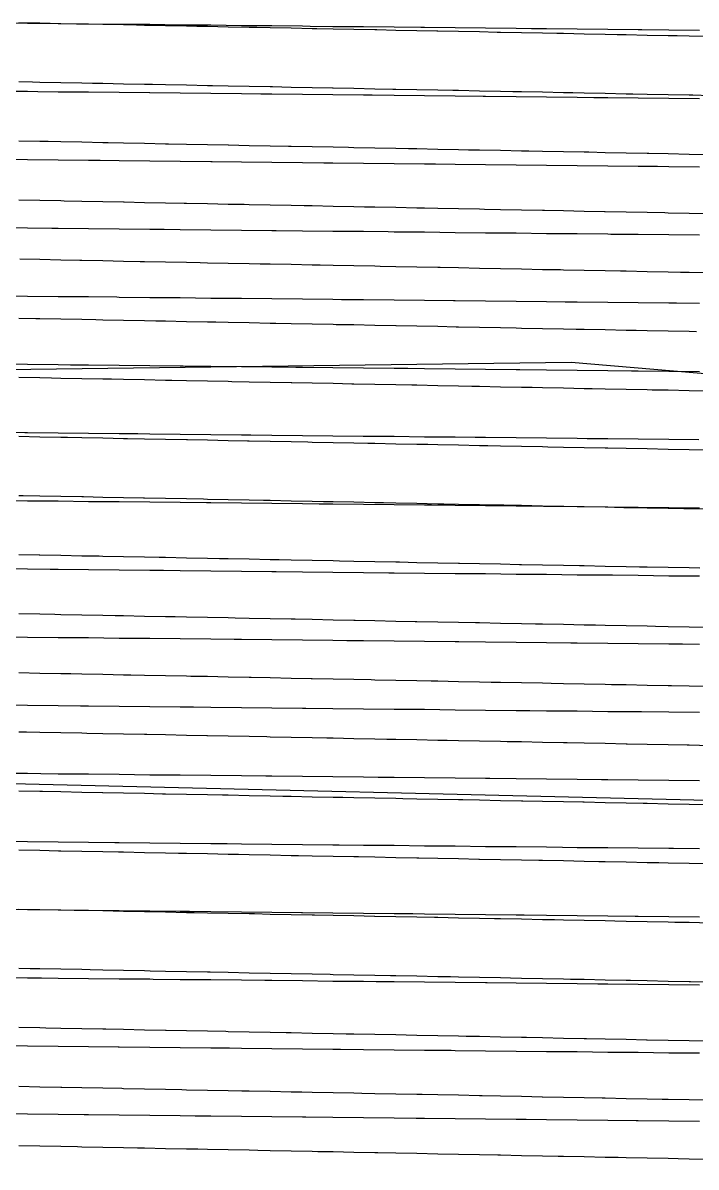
# Model space of a CAD drawing. Header units: metres. Extents: x 0 to 7092, y 40 to 458.
# Drawn here: x 2908.7 to 2978.4, y 40 to 158.6 of the extents above; entities that cross this region are included whole.
import ezdxf

# ---------------------------------------------------------------- set-up
doc = ezdxf.new("R2010")
doc.units = ezdxf.units.M

msp = doc.modelspace()

# ---------------------------------------------------------------- linework, layer by layer
at = {"color": 1}
msp.add_lwpolyline([(2901.48, 122.57), (2965.46, 123.41), (2965.46, 123.41), (2965.46, 123.41), (2965.46, 123.41), (2965.46, 123.41), (2965.46, 123.41), (2965.46, 123.41), (3036.81, 117.37), (3036.81, 117.37), (3036.81, 117.37), (3036.81, 117.37), (3036.81, 117.37), (3102.31, 120.88)], dxfattribs=at)
at = {"layer": 'Contour_Level_10'}
for points in [[(2979.83, 138.77), (2977.66, 138.82), (2975.49, 138.86), (2975.14, 138.87), (2973.33, 138.9), (2971.16, 138.95), (2968.99, 138.99), (2968.92, 138.99), (2966.82, 139.03), (2964.65, 139.08), (2962.7, 139.11), (2962.49, 139.12), (2960.32, 139.16), (2958.15, 139.2), (2956.48, 139.24), (2955.98, 139.25), (2953.81, 139.29), (2951.64, 139.33), (2950.27, 139.36), (2949.48, 139.38), (2947.31, 139.42), (2945.14, 139.46), (2944.05, 139.48), (2942.97, 139.5), (2940.8, 139.55), (2938.64, 139.59), (2937.83, 139.61), (2936.47, 139.63), (2934.3, 139.68), (2932.13, 139.72), (2931.61, 139.73), (2929.96, 139.76), (2927.8, 139.81), (2925.63, 139.85), (2925.39, 139.85), (2923.46, 139.89), (2921.29, 139.93), (2919.17, 139.98), (2919.12, 139.98), (2916.96, 140.02), (2914.79, 140.06), (2912.96, 140.1), (2912.62, 140.11), (2910.45, 140.15), (2908.28, 140.19)], [(2978.73, 101.22), (2975.57, 101.25), (2972.41, 101.29), (2969.75, 101.32), (2969.25, 101.32), (2966.09, 101.35), (2962.92, 101.39), (2959.76, 101.42), (2958.18, 101.44), (2956.6, 101.46), (2953.44, 101.49), (2950.28, 101.52), (2947.12, 101.56), (2946.57, 101.56), (2943.95, 101.59), (2940.79, 101.62), (2937.63, 101.66), (2934.93, 101.68), (2934.47, 101.69), (2931.31, 101.72), (2928.14, 101.76), (2924.98, 101.79), (2923.25, 101.81), (2921.82, 101.82), (2918.66, 101.86), (2915.5, 101.89), (2912.34, 101.92), (2911.53, 101.93), (2909.17, 101.96), (2906.01, 101.99)]]:
    msp.add_lwpolyline(points, dxfattribs=at)
at = {"layer": 'Contour_Level_11'}
for points in [[(2979.83, 132.65), (2977.66, 132.69), (2976.78, 132.71), (2975.49, 132.74), (2973.33, 132.78), (2971.16, 132.82), (2970.56, 132.83), (2968.99, 132.87), (2966.82, 132.91), (2964.65, 132.95), (2964.34, 132.96), (2962.49, 132.99), (2960.32, 133.04), (2958.15, 133.08), (2958.13, 133.08), (2955.98, 133.12), (2953.81, 133.17), (2951.91, 133.2), (2951.64, 133.21), (2949.48, 133.25), (2947.31, 133.3), (2945.69, 133.33), (2945.14, 133.34), (2942.97, 133.38), (2940.8, 133.42), (2939.47, 133.45), (2938.64, 133.47), (2936.47, 133.51), (2934.3, 133.55), (2933.25, 133.57), (2932.13, 133.6), (2929.96, 133.64), (2927.8, 133.68), (2927.03, 133.7), (2925.63, 133.72), (2923.46, 133.77), (2921.29, 133.81), (2920.82, 133.82), (2919.12, 133.85), (2916.96, 133.9), (2914.79, 133.94), (2914.6, 133.94), (2912.62, 133.98), (2910.45, 134.03), (2908.38, 134.07)], [(2978.73, 94.16), (2976.97, 94.17), (2975.57, 94.19), (2972.41, 94.22), (2969.25, 94.26), (2966.09, 94.29), (2965.43, 94.3), (2962.92, 94.32), (2959.76, 94.36), (2956.6, 94.39), (2953.84, 94.42), (2953.44, 94.42), (2950.28, 94.46), (2947.12, 94.49), (2943.95, 94.53), (2942.23, 94.54), (2940.79, 94.56), (2937.63, 94.59), (2934.47, 94.63), (2931.31, 94.66), (2930.58, 94.67), (2928.14, 94.69), (2924.98, 94.73), (2921.82, 94.76), (2918.89, 94.79), (2918.66, 94.79), (2915.5, 94.83), (2912.34, 94.86), (2909.17, 94.89), (2907.17, 94.91)]]:
    msp.add_lwpolyline(points, dxfattribs=at)
at = {"layer": 'Contour_Level_12'}
for points in [[(2978.42, 126.56), (2977.66, 126.57), (2975.49, 126.61), (2973.33, 126.66), (2972.2, 126.68), (2971.16, 126.7), (2968.99, 126.74), (2966.82, 126.79), (2965.99, 126.8), (2964.65, 126.83), (2962.49, 126.87), (2960.32, 126.91), (2959.77, 126.92), (2958.15, 126.96), (2955.98, 127), (2953.81, 127.04), (2953.55, 127.05), (2951.64, 127.09), (2949.48, 127.13), (2947.33, 127.17), (2947.31, 127.17), (2945.14, 127.21), (2942.97, 127.26), (2941.11, 127.29), (2940.8, 127.3), (2938.64, 127.34), (2936.47, 127.39), (2934.89, 127.42), (2934.3, 127.43), (2932.13, 127.47), (2929.96, 127.52), (2928.68, 127.54), (2927.8, 127.56), (2925.63, 127.6), (2923.46, 127.64), (2922.46, 127.66), (2921.29, 127.69), (2919.12, 127.73), (2916.96, 127.77), (2916.24, 127.79), (2914.79, 127.82), (2912.62, 127.86), (2910.45, 127.9), (2910.02, 127.91), (2908.28, 127.94)], [(2978.73, 87.09), (2975.57, 87.13), (2972.74, 87.16), (2972.41, 87.16), (2969.25, 87.19), (2966.09, 87.23), (2962.92, 87.26), (2961.19, 87.28), (2959.76, 87.29), (2956.6, 87.33), (2953.44, 87.36), (2950.28, 87.4), (2949.61, 87.4), (2947.12, 87.43), (2943.95, 87.46), (2940.79, 87.5), (2937.99, 87.53), (2937.63, 87.53), (2934.47, 87.56), (2931.31, 87.6), (2928.14, 87.63), (2926.34, 87.65), (2924.98, 87.66), (2921.82, 87.7), (2918.66, 87.73), (2915.5, 87.76), (2914.65, 87.77), (2912.34, 87.8), (2909.17, 87.83), (2906.01, 87.86)]]:
    msp.add_lwpolyline(points, dxfattribs=at)
at = {"layer": 'Contour_Level_13'}
for points in [[(2979.83, 120.4), (2977.66, 120.45), (2975.49, 120.49), (2973.85, 120.52), (2973.33, 120.53), (2971.16, 120.58), (2968.99, 120.62), (2967.63, 120.65), (2966.82, 120.66), (2964.65, 120.7), (2962.49, 120.75), (2961.41, 120.77), (2960.32, 120.79), (2958.15, 120.83), (2955.98, 120.88), (2955.19, 120.89), (2953.81, 120.92), (2951.64, 120.96), (2949.48, 121.01), (2948.97, 121.02), (2947.31, 121.05), (2945.14, 121.09), (2942.97, 121.13), (2942.75, 121.14), (2940.8, 121.18), (2938.64, 121.22), (2936.54, 121.26), (2936.47, 121.26), (2934.3, 121.31), (2932.13, 121.35), (2930.32, 121.38), (2929.96, 121.39), (2927.8, 121.43), (2925.63, 121.48), (2924.1, 121.51), (2923.46, 121.52), (2921.29, 121.56), (2919.12, 121.61), (2917.88, 121.63), (2916.96, 121.65), (2914.79, 121.69), (2912.62, 121.73), (2911.66, 121.75), (2910.45, 121.78), (2908.28, 121.82)], [(2978.73, 80.03), (2975.57, 80.06), (2972.41, 80.1), (2969.25, 80.13), (2968.59, 80.14), (2966.09, 80.16), (2962.92, 80.2), (2959.76, 80.23), (2957.05, 80.26), (2956.6, 80.27), (2953.44, 80.3), (2950.28, 80.33), (2947.12, 80.37), (2945.47, 80.38), (2943.95, 80.4), (2940.79, 80.43), (2937.63, 80.47), (2934.47, 80.5), (2933.86, 80.51), (2931.31, 80.53), (2928.14, 80.57), (2924.98, 80.6), (2922.22, 80.63), (2921.82, 80.63), (2918.66, 80.67), (2915.5, 80.7), (2912.34, 80.73), (2910.54, 80.75), (2909.17, 80.77), (2906.01, 80.8)]]:
    msp.add_lwpolyline(points, dxfattribs=at)
at = {"layer": 'Contour_Level_14'}
for points in [[(2979.83, 114.28), (2977.66, 114.32), (2975.49, 114.37), (2975.49, 114.37), (2973.33, 114.41), (2971.16, 114.45), (2969.27, 114.49), (2968.99, 114.5), (2966.82, 114.54), (2964.65, 114.58), (2963.05, 114.61), (2962.49, 114.62), (2960.32, 114.67), (2958.15, 114.71), (2956.83, 114.74), (2955.98, 114.75), (2953.81, 114.8), (2951.64, 114.84), (2950.61, 114.86), (2949.48, 114.88), (2947.31, 114.92), (2945.14, 114.97), (2944.4, 114.98), (2942.97, 115.01), (2940.8, 115.05), (2938.64, 115.1), (2938.18, 115.11), (2936.47, 115.14), (2934.3, 115.18), (2932.13, 115.22), (2931.96, 115.23), (2929.96, 115.27), (2927.8, 115.31), (2925.74, 115.35), (2925.63, 115.35), (2923.46, 115.4), (2921.29, 115.44), (2919.52, 115.47), (2919.12, 115.48), (2916.96, 115.53), (2914.79, 115.57), (2913.31, 115.6), (2912.62, 115.61), (2910.45, 115.65), (2908.28, 115.7)], [(2978.73, 72.97), (2976.05, 73), (2975.57, 73), (2972.41, 73.04), (2969.25, 73.07), (2966.09, 73.1), (2964.55, 73.12), (2962.92, 73.14), (2959.76, 73.17), (2956.6, 73.2), (2953.44, 73.24), (2953.01, 73.24), (2950.28, 73.27), (2947.12, 73.31), (2943.95, 73.34), (2941.45, 73.37), (2940.79, 73.37), (2937.63, 73.41), (2934.47, 73.44), (2931.31, 73.47), (2929.85, 73.49), (2928.14, 73.51), (2924.98, 73.54), (2921.82, 73.57), (2918.66, 73.61), (2918.22, 73.61), (2915.5, 73.64), (2912.34, 73.67), (2909.17, 73.71), (2906.55, 73.74)]]:
    msp.add_lwpolyline(points, dxfattribs=at)
at = {"layer": 'Contour_Level_15'}
for points in [[(2979.83, 108.16), (2977.66, 108.2), (2977.13, 108.21), (2975.49, 108.24), (2973.33, 108.29), (2971.16, 108.33), (2970.91, 108.33), (2968.99, 108.37), (2966.82, 108.41), (2964.69, 108.46), (2964.65, 108.46), (2962.49, 108.5), (2960.32, 108.54), (2958.47, 108.58), (2958.15, 108.59), (2955.98, 108.63), (2953.81, 108.67), (2952.26, 108.7), (2951.64, 108.71), (2949.48, 108.76), (2947.31, 108.8), (2946.04, 108.83), (2945.14, 108.84), (2942.97, 108.89), (2940.8, 108.93), (2939.82, 108.95), (2938.64, 108.97), (2936.47, 109.02), (2934.3, 109.06), (2933.6, 109.07), (2932.13, 109.1), (2929.96, 109.14), (2927.8, 109.19), (2927.38, 109.2), (2925.63, 109.23), (2923.46, 109.27), (2921.29, 109.32), (2921.17, 109.32), (2919.12, 109.36), (2916.96, 109.4), (2914.95, 109.44), (2914.79, 109.44), (2912.62, 109.49), (2910.45, 109.53), (2908.73, 109.56), (2908.28, 109.57)], [(2978.73, 65.91), (2975.57, 65.94), (2972.41, 65.98), (2972.09, 65.98), (2969.25, 66.01), (2966.09, 66.04), (2962.92, 66.08), (2960.6, 66.1), (2959.76, 66.11), (2956.6, 66.14), (2953.44, 66.18), (2950.28, 66.21), (2949.08, 66.23), (2947.12, 66.25), (2943.95, 66.28), (2940.79, 66.31), (2937.63, 66.35), (2937.53, 66.35), (2934.47, 66.38), (2931.31, 66.41), (2928.14, 66.45), (2925.95, 66.47), (2924.98, 66.48), (2921.82, 66.52), (2918.66, 66.55), (2915.5, 66.58), (2914.34, 66.59), (2912.34, 66.62), (2909.17, 66.65), (2906.01, 66.68)]]:
    msp.add_lwpolyline(points, dxfattribs=at)
at = {"layer": 'Contour_Level_16'}
for points in [[(2978.77, 102.05), (2977.66, 102.08), (2975.49, 102.12), (2973.33, 102.16), (2972.55, 102.18), (2971.16, 102.2), (2968.99, 102.25), (2966.82, 102.29), (2966.33, 102.3), (2964.65, 102.33), (2962.49, 102.38), (2960.32, 102.42), (2960.12, 102.42), (2958.15, 102.46), (2955.98, 102.51), (2953.9, 102.55), (2953.81, 102.55), (2951.64, 102.59), (2949.48, 102.63), (2947.68, 102.67), (2947.31, 102.68), (2945.14, 102.72), (2942.97, 102.76), (2941.46, 102.79), (2940.8, 102.81), (2938.64, 102.85), (2936.47, 102.89), (2935.24, 102.92), (2934.3, 102.93), (2932.13, 102.98), (2929.96, 103.02), (2929.03, 103.04), (2927.8, 103.06), (2925.63, 103.11), (2923.46, 103.15), (2922.81, 103.16), (2921.29, 103.19), (2919.12, 103.24), (2916.96, 103.28), (2916.59, 103.29), (2914.79, 103.32), (2912.62, 103.36), (2910.45, 103.41), (2910.37, 103.41), (2908.28, 103.45)], [(2978.73, 58.85), (2975.57, 58.88), (2972.41, 58.92), (2969.25, 58.95), (2968.22, 58.96), (2966.09, 58.98), (2962.92, 59.02), (2959.76, 59.05), (2956.76, 59.08), (2956.6, 59.09), (2953.44, 59.12), (2950.28, 59.15), (2947.12, 59.19), (2945.26, 59.21), (2943.95, 59.22), (2940.79, 59.25), (2937.63, 59.29), (2934.47, 59.32), (2933.74, 59.33), (2931.31, 59.36), (2928.14, 59.39), (2924.98, 59.42), (2922.19, 59.45), (2921.82, 59.46), (2918.66, 59.49), (2915.5, 59.52), (2912.34, 59.56), (2910.61, 59.58), (2909.17, 59.59), (2906.01, 59.63)]]:
    msp.add_lwpolyline(points, dxfattribs=at)
at = {"layer": 'Contour_Level_17'}
for points in [[(2979.83, 95.91), (2977.66, 95.95), (2975.49, 96), (2974.2, 96.02), (2973.33, 96.04), (2971.16, 96.08), (2968.99, 96.12), (2967.98, 96.14), (2966.82, 96.17), (2964.65, 96.21), (2962.49, 96.25), (2961.76, 96.27), (2960.32, 96.3), (2958.15, 96.34), (2955.98, 96.38), (2955.54, 96.39), (2953.81, 96.42), (2951.64, 96.47), (2949.48, 96.51), (2949.32, 96.51), (2947.31, 96.55), (2945.14, 96.6), (2943.1, 96.64), (2942.97, 96.64), (2940.8, 96.68), (2938.64, 96.73), (2936.89, 96.76), (2936.47, 96.77), (2934.3, 96.81), (2932.13, 96.85), (2930.67, 96.88), (2929.96, 96.9), (2927.8, 96.94), (2925.63, 96.98), (2924.45, 97.01), (2923.46, 97.03), (2921.29, 97.07), (2919.12, 97.11), (2918.23, 97.13), (2916.96, 97.15), (2914.79, 97.2), (2912.62, 97.24), (2912.01, 97.25), (2910.45, 97.28), (2908.28, 97.33)], [(2978.73, 51.79), (2975.88, 51.82), (2975.57, 51.82), (2972.41, 51.86), (2969.25, 51.89), (2966.09, 51.93), (2964.46, 51.94), (2962.92, 51.96), (2959.76, 51.99), (2956.6, 52.03), (2953.44, 52.06), (2953.02, 52.07), (2950.28, 52.1), (2947.12, 52.13), (2943.95, 52.16), (2941.56, 52.19), (2940.79, 52.2), (2937.63, 52.23), (2934.47, 52.27), (2931.31, 52.3), (2930.07, 52.31), (2928.14, 52.33), (2924.98, 52.37), (2921.82, 52.4), (2918.66, 52.43), (2918.55, 52.44), (2915.5, 52.47), (2912.34, 52.5), (2909.17, 52.54), (2907.01, 52.56)]]:
    msp.add_lwpolyline(points, dxfattribs=at)
at = {"layer": 'Contour_Level_18'}
for points in [[(2979.83, 89.79), (2977.66, 89.83), (2975.84, 89.86), (2975.49, 89.87), (2973.33, 89.91), (2971.16, 89.96), (2969.62, 89.99), (2968.99, 90), (2966.82, 90.04), (2964.65, 90.09), (2963.4, 90.11), (2962.49, 90.13), (2960.32, 90.17), (2958.15, 90.22), (2957.18, 90.23), (2955.98, 90.26), (2953.81, 90.3), (2951.64, 90.34), (2950.96, 90.36), (2949.48, 90.39), (2947.31, 90.43), (2945.14, 90.47), (2944.75, 90.48), (2942.97, 90.52), (2940.8, 90.56), (2938.64, 90.6), (2938.53, 90.6), (2936.47, 90.64), (2934.3, 90.69), (2932.31, 90.73), (2932.13, 90.73), (2929.96, 90.77), (2927.8, 90.82), (2926.09, 90.85), (2925.63, 90.86), (2923.46, 90.9), (2921.29, 90.94), (2919.87, 90.97), (2919.12, 90.99), (2916.96, 91.03), (2914.79, 91.07), (2913.65, 91.1), (2912.62, 91.12), (2910.45, 91.16), (2908.28, 91.2)], [(2978.73, 44.73), (2975.57, 44.77), (2972.41, 44.8), (2972.19, 44.8), (2969.25, 44.83), (2966.09, 44.87), (2962.92, 44.9), (2960.81, 44.92), (2959.76, 44.94), (2956.6, 44.97), (2953.44, 45), (2950.28, 45.04), (2949.4, 45.05), (2947.12, 45.07), (2943.95, 45.11), (2940.79, 45.14), (2937.97, 45.17), (2937.63, 45.17), (2934.47, 45.21), (2931.31, 45.24), (2928.14, 45.28), (2926.52, 45.29), (2924.98, 45.31), (2921.82, 45.34), (2918.66, 45.38), (2915.5, 45.41), (2915.05, 45.42), (2912.34, 45.45), (2909.17, 45.48), (2906.01, 45.51)]]:
    msp.add_lwpolyline(points, dxfattribs=at)
at = {"layer": 'Contour_Level_19'}
msp.add_lwpolyline([(2979.83, 83.66), (2977.66, 83.71), (2977.48, 83.71), (2975.49, 83.75), (2973.33, 83.79), (2971.26, 83.83), (2971.16, 83.83), (2968.99, 83.88), (2966.82, 83.92), (2965.04, 83.95), (2964.65, 83.96), (2962.49, 84.01), (2960.32, 84.05), (2958.82, 84.08), (2958.15, 84.09), (2955.98, 84.13), (2953.81, 84.18), (2952.61, 84.2), (2951.64, 84.22), (2949.48, 84.26), (2947.31, 84.31), (2946.39, 84.32), (2945.14, 84.35), (2942.97, 84.39), (2940.8, 84.43), (2940.17, 84.45), (2938.64, 84.48), (2936.47, 84.52), (2934.3, 84.56), (2933.95, 84.57), (2932.13, 84.61), (2929.96, 84.65), (2927.8, 84.69), (2927.73, 84.69), (2925.63, 84.74), (2923.46, 84.78), (2921.51, 84.82), (2921.29, 84.82), (2919.12, 84.86), (2916.96, 84.91), (2915.3, 84.94), (2914.79, 84.95), (2912.62, 84.99), (2910.45, 85.04), (2909.08, 85.06), (2908.28, 85.08)], dxfattribs=at)
at = {"layer": 'Contour_Level_2'}
msp.add_lwpolyline([(2978.73, 157.76), (2975.57, 157.8), (2972.78, 157.83), (2972.41, 157.83), (2969.25, 157.87), (2966.09, 157.9), (2962.92, 157.94), (2961.36, 157.95), (2959.76, 157.97), (2956.6, 158), (2953.44, 158.04), (2950.28, 158.07), (2949.91, 158.08), (2947.12, 158.11), (2943.95, 158.14), (2940.79, 158.17), (2938.44, 158.2), (2937.63, 158.21), (2934.47, 158.24), (2931.31, 158.27), (2928.14, 158.31), (2926.96, 158.32), (2924.98, 158.34), (2921.82, 158.38), (2918.66, 158.41), (2915.5, 158.44), (2915.45, 158.44), (2912.34, 158.48), (2909.17, 158.51), (2906.01, 158.55)], dxfattribs=at)
at = {"layer": 'Contour_Level_20'}
msp.add_lwpolyline([(2979.12, 77.55), (2977.66, 77.58), (2975.49, 77.62), (2973.33, 77.67), (2972.9, 77.68), (2971.16, 77.71), (2968.99, 77.75), (2966.82, 77.8), (2966.68, 77.8), (2964.65, 77.84), (2962.49, 77.88), (2960.47, 77.92), (2960.32, 77.92), (2958.15, 77.97), (2955.98, 78.01), (2954.25, 78.05), (2953.81, 78.05), (2951.64, 78.1), (2949.48, 78.14), (2948.03, 78.17), (2947.31, 78.18), (2945.14, 78.23), (2942.97, 78.27), (2941.81, 78.29), (2940.8, 78.31), (2938.64, 78.35), (2936.47, 78.4), (2935.59, 78.41), (2934.3, 78.44), (2932.13, 78.48), (2929.96, 78.53), (2929.37, 78.54), (2927.8, 78.57), (2925.63, 78.61), (2923.46, 78.65), (2923.16, 78.66), (2921.29, 78.7), (2919.12, 78.74), (2916.96, 78.78), (2916.94, 78.78), (2914.79, 78.83), (2912.62, 78.87), (2910.72, 78.91), (2910.45, 78.91), (2908.28, 78.96)], dxfattribs=at)
at = {"layer": 'Contour_Level_21'}
for points in [[(2418.3, 91.48), (4565.81, 40)], [(2979.83, 71.41), (2977.66, 71.46), (2975.49, 71.5), (2974.54, 71.52), (2973.33, 71.54), (2971.16, 71.59), (2968.99, 71.63), (2968.33, 71.64), (2966.82, 71.67), (2964.65, 71.72), (2962.49, 71.76), (2962.11, 71.77), (2960.32, 71.8), (2958.15, 71.84), (2955.98, 71.89), (2955.89, 71.89), (2953.81, 71.93), (2951.64, 71.97), (2949.67, 72.01), (2949.48, 72.02), (2947.31, 72.06), (2945.14, 72.1), (2943.45, 72.14), (2942.97, 72.14), (2940.8, 72.19), (2938.64, 72.23), (2937.23, 72.26), (2936.47, 72.27), (2934.3, 72.32), (2932.13, 72.36), (2931.02, 72.38), (2929.96, 72.4), (2927.8, 72.45), (2925.63, 72.49), (2924.8, 72.5), (2923.46, 72.53), (2921.29, 72.57), (2919.12, 72.62), (2918.58, 72.63), (2916.96, 72.66), (2914.79, 72.7), (2912.62, 72.75), (2912.36, 72.75), (2910.45, 72.79), (2908.28, 72.83)]]:
    msp.add_lwpolyline(points, dxfattribs=at)
at = {"layer": 'Contour_Level_22'}
msp.add_lwpolyline([(2979.83, 65.29), (2977.66, 65.33), (2976.19, 65.36), (2975.49, 65.38), (2973.33, 65.42), (2971.16, 65.46), (2969.97, 65.49), (2968.99, 65.51), (2966.82, 65.55), (2964.65, 65.59), (2963.75, 65.61), (2962.49, 65.63), (2960.32, 65.68), (2958.15, 65.72), (2957.53, 65.73), (2955.98, 65.76), (2953.81, 65.81), (2951.64, 65.85), (2951.31, 65.86), (2949.48, 65.89), (2947.31, 65.94), (2945.14, 65.98), (2945.09, 65.98), (2942.97, 66.02), (2940.8, 66.06), (2938.88, 66.1), (2938.64, 66.11), (2936.47, 66.15), (2934.3, 66.19), (2932.66, 66.23), (2932.13, 66.24), (2929.96, 66.28), (2927.8, 66.32), (2926.44, 66.35), (2925.63, 66.36), (2923.46, 66.41), (2921.29, 66.45), (2920.22, 66.47), (2919.12, 66.49), (2916.96, 66.54), (2914.79, 66.58), (2914, 66.59), (2912.62, 66.62), (2910.45, 66.66), (2908.28, 66.71)], dxfattribs=at)
at = {"layer": 'Contour_Level_23'}
msp.add_lwpolyline([(2979.83, 59.17), (2977.83, 59.21), (2977.66, 59.21), (2975.49, 59.25), (2973.33, 59.3), (2971.61, 59.33), (2971.16, 59.34), (2968.99, 59.38), (2966.82, 59.43), (2965.39, 59.45), (2964.65, 59.47), (2962.49, 59.51), (2960.32, 59.55), (2959.17, 59.58), (2958.15, 59.6), (2955.98, 59.64), (2953.81, 59.68), (2952.95, 59.7), (2951.64, 59.73), (2949.48, 59.77), (2947.31, 59.81), (2946.74, 59.82), (2945.14, 59.85), (2942.97, 59.9), (2940.8, 59.94), (2940.52, 59.95), (2938.64, 59.98), (2936.47, 60.03), (2934.3, 60.07), (2934.3, 60.07), (2932.13, 60.11), (2929.96, 60.15), (2928.08, 60.19), (2927.8, 60.2), (2925.63, 60.24), (2923.46, 60.28), (2921.86, 60.32), (2921.29, 60.33), (2919.12, 60.37), (2916.96, 60.41), (2915.65, 60.44), (2914.79, 60.46), (2912.62, 60.5), (2910.45, 60.54), (2909.43, 60.56), (2908.28, 60.58)], dxfattribs=at)
at = {"layer": 'Contour_Level_24'}
msp.add_lwpolyline([(2979.47, 53.05), (2977.66, 53.09), (2975.49, 53.13), (2973.33, 53.17), (2973.25, 53.17), (2971.16, 53.22), (2968.99, 53.26), (2967.03, 53.3), (2966.82, 53.3), (2964.65, 53.34), (2962.49, 53.39), (2960.82, 53.42), (2960.32, 53.43), (2958.15, 53.47), (2955.98, 53.52), (2954.6, 53.54), (2953.81, 53.56), (2951.64, 53.6), (2949.48, 53.64), (2948.38, 53.67), (2947.31, 53.69), (2945.14, 53.73), (2942.97, 53.77), (2942.16, 53.79), (2940.8, 53.82), (2938.64, 53.86), (2936.47, 53.9), (2935.94, 53.91), (2934.3, 53.95), (2932.13, 53.99), (2929.96, 54.03), (2929.72, 54.04), (2927.8, 54.07), (2925.63, 54.12), (2923.51, 54.16), (2923.46, 54.16), (2921.29, 54.2), (2919.12, 54.25), (2917.29, 54.28), (2916.96, 54.29), (2914.79, 54.33), (2912.62, 54.37), (2911.07, 54.41), (2910.45, 54.42), (2908.28, 54.46)], dxfattribs=at)
at = {"layer": 'Contour_Level_25'}
msp.add_lwpolyline([(2979.83, 46.92), (2977.66, 46.96), (2975.49, 47.01), (2974.89, 47.02), (2973.33, 47.05), (2971.16, 47.09), (2968.99, 47.13), (2968.68, 47.14), (2966.82, 47.18), (2964.65, 47.22), (2962.49, 47.26), (2962.46, 47.26), (2960.32, 47.31), (2958.15, 47.35), (2956.24, 47.39), (2955.98, 47.39), (2953.81, 47.44), (2951.64, 47.48), (2950.02, 47.51), (2949.48, 47.52), (2947.31, 47.56), (2945.14, 47.61), (2943.8, 47.63), (2942.97, 47.65), (2940.8, 47.69), (2938.64, 47.74), (2937.58, 47.76), (2936.47, 47.78), (2934.3, 47.82), (2932.13, 47.86), (2931.37, 47.88), (2929.96, 47.91), (2927.8, 47.95), (2925.63, 47.99), (2925.15, 48), (2923.46, 48.04), (2921.29, 48.08), (2919.12, 48.12), (2918.93, 48.13), (2916.96, 48.17), (2914.79, 48.21), (2912.71, 48.25), (2912.62, 48.25), (2910.45, 48.29), (2908.28, 48.34)], dxfattribs=at)
at = {"layer": 'Contour_Level_26'}
msp.add_lwpolyline([(2979.83, 40.8), (2977.66, 40.84), (2976.54, 40.86), (2975.49, 40.88), (2973.33, 40.93), (2971.16, 40.97), (2970.32, 40.98), (2968.99, 41.01), (2966.82, 41.05), (2964.65, 41.1), (2964.1, 41.11), (2962.49, 41.14), (2960.32, 41.18), (2958.15, 41.23), (2957.88, 41.23), (2955.98, 41.27), (2953.81, 41.31), (2951.66, 41.35), (2951.64, 41.35), (2949.48, 41.4), (2947.31, 41.44), (2945.44, 41.48), (2945.14, 41.48), (2942.97, 41.53), (2940.8, 41.57), (2939.23, 41.6), (2938.64, 41.61), (2936.47, 41.66), (2934.3, 41.7), (2933.01, 41.72), (2932.13, 41.74), (2929.96, 41.78), (2927.8, 41.83), (2926.79, 41.85), (2925.63, 41.87), (2923.46, 41.91), (2921.29, 41.96), (2920.57, 41.97), (2919.12, 42), (2916.96, 42.04), (2914.79, 42.08), (2914.35, 42.09), (2912.62, 42.13), (2910.45, 42.17), (2908.28, 42.21)], dxfattribs=at)
at = {"layer": 'Contour_Level_3'}
msp.add_lwpolyline([(2978.73, 150.69), (2975.57, 150.73), (2972.41, 150.76), (2969.25, 150.8), (2967.82, 150.81), (2966.09, 150.83), (2962.92, 150.86), (2959.76, 150.9), (2956.6, 150.93), (2956.35, 150.93), (2953.44, 150.97), (2950.28, 151), (2947.12, 151.03), (2944.86, 151.06), (2943.95, 151.07), (2940.79, 151.1), (2937.63, 151.13), (2934.47, 151.17), (2933.34, 151.18), (2931.31, 151.2), (2928.14, 151.24), (2924.98, 151.27), (2921.82, 151.3), (2921.8, 151.3), (2918.66, 151.34), (2915.5, 151.37), (2912.34, 151.4), (2910.23, 151.43), (2909.17, 151.44), (2906.01, 151.47)], dxfattribs=at)
at = {"layer": 'Contour_Level_4'}
msp.add_lwpolyline([(2978.73, 143.62), (2975.57, 143.66), (2974.39, 143.67), (2972.41, 143.69), (2969.25, 143.72), (2966.09, 143.76), (2962.92, 143.79), (2962.91, 143.79), (2959.76, 143.83), (2956.6, 143.86), (2953.44, 143.89), (2951.4, 143.92), (2950.28, 143.93), (2947.12, 143.96), (2943.95, 144), (2940.79, 144.03), (2939.86, 144.04), (2937.63, 144.06), (2934.47, 144.1), (2931.31, 144.13), (2928.29, 144.16), (2928.14, 144.16), (2924.98, 144.2), (2921.82, 144.23), (2918.66, 144.26), (2916.7, 144.29), (2915.5, 144.3), (2912.34, 144.33), (2909.17, 144.37), (2906.01, 144.4)], dxfattribs=at)
at = {"layer": 'Contour_Level_5'}
msp.add_lwpolyline([(2978.73, 136.55), (2975.57, 136.59), (2972.41, 136.62), (2969.58, 136.65), (2969.25, 136.66), (2966.09, 136.69), (2962.92, 136.72), (2959.76, 136.76), (2958.06, 136.77), (2956.6, 136.79), (2953.44, 136.82), (2950.28, 136.86), (2947.12, 136.89), (2946.51, 136.9), (2943.95, 136.93), (2940.79, 136.96), (2937.63, 136.99), (2934.93, 137.02), (2934.47, 137.03), (2931.31, 137.06), (2928.14, 137.09), (2924.98, 137.13), (2923.32, 137.14), (2921.82, 137.16), (2918.66, 137.19), (2915.5, 137.23), (2912.34, 137.26), (2911.68, 137.27), (2909.17, 137.29), (2906.01, 137.33)], dxfattribs=at)
at = {"layer": 'Contour_Level_6'}
msp.add_lwpolyline([(2978.73, 129.49), (2976.35, 129.51), (2975.57, 129.52), (2972.41, 129.55), (2969.25, 129.59), (2966.09, 129.62), (2964.83, 129.63), (2962.92, 129.65), (2959.76, 129.69), (2956.6, 129.72), (2953.44, 129.75), (2953.27, 129.76), (2950.28, 129.79), (2947.12, 129.82), (2943.95, 129.86), (2941.69, 129.88), (2940.79, 129.89), (2937.63, 129.92), (2934.47, 129.96), (2931.31, 129.99), (2930.07, 130), (2928.14, 130.02), (2924.98, 130.06), (2921.82, 130.09), (2918.66, 130.12), (2918.42, 130.13), (2915.5, 130.16), (2912.34, 130.19), (2909.17, 130.22), (2906.74, 130.25)], dxfattribs=at)
at = {"layer": 'Contour_Level_7'}
for points in [[(2979.83, 157.15), (2977.66, 157.19), (2976.43, 157.21), (2975.49, 157.23), (2973.33, 157.27), (2971.16, 157.32), (2970.21, 157.34), (2968.99, 157.36), (2966.82, 157.4), (2964.65, 157.45), (2963.99, 157.46), (2962.49, 157.49), (2960.32, 157.53), (2958.15, 157.58), (2957.78, 157.58), (2955.98, 157.62), (2953.81, 157.66), (2951.64, 157.7), (2951.56, 157.71), (2949.48, 157.75), (2947.31, 157.79), (2945.34, 157.83), (2945.14, 157.83), (2942.97, 157.88), (2940.8, 157.92), (2939.12, 157.95), (2938.64, 157.96), (2936.47, 158), (2934.3, 158.05), (2932.9, 158.08), (2932.13, 158.09), (2929.96, 158.13), (2927.8, 158.18), (2926.69, 158.2), (2925.63, 158.22), (2923.46, 158.26), (2921.29, 158.3), (2920.47, 158.32), (2919.12, 158.35), (2916.96, 158.39), (2914.79, 158.43), (2914.25, 158.44), (2912.62, 158.48), (2910.45, 158.52), (2908.28, 158.56)], [(2978.73, 122.42), (2975.57, 122.45), (2972.41, 122.48), (2971.7, 122.49), (2969.25, 122.52), (2966.09, 122.55), (2962.92, 122.59), (2960.14, 122.62), (2959.76, 122.62), (2956.6, 122.65), (2953.44, 122.69), (2950.28, 122.72), (2948.56, 122.74), (2947.12, 122.75), (2943.95, 122.79), (2940.79, 122.82), (2937.63, 122.85), (2936.94, 122.86), (2934.47, 122.89), (2931.31, 122.92), (2928.14, 122.95), (2925.29, 122.98), (2924.98, 122.99), (2921.82, 123.02), (2918.66, 123.05), (2915.5, 123.09), (2913.61, 123.11), (2912.34, 123.12), (2909.17, 123.15), (2906.01, 123.19)]]:
    msp.add_lwpolyline(points, dxfattribs=at)
at = {"layer": 'Contour_Level_8'}
for points in [[(2979.83, 151.02), (2978.07, 151.06), (2977.66, 151.07), (2975.49, 151.11), (2973.33, 151.15), (2971.85, 151.18), (2971.16, 151.19), (2968.99, 151.24), (2966.82, 151.28), (2965.64, 151.3), (2964.65, 151.32), (2962.49, 151.37), (2960.32, 151.41), (2959.42, 151.43), (2958.15, 151.45), (2955.98, 151.49), (2953.81, 151.54), (2953.2, 151.55), (2951.64, 151.58), (2949.48, 151.62), (2947.31, 151.67), (2946.98, 151.67), (2945.14, 151.71), (2942.97, 151.75), (2940.8, 151.79), (2940.76, 151.8), (2938.64, 151.84), (2936.47, 151.88), (2934.55, 151.92), (2934.3, 151.92), (2932.13, 151.97), (2929.96, 152.01), (2928.33, 152.04), (2927.8, 152.05), (2925.63, 152.1), (2923.46, 152.14), (2922.11, 152.17), (2921.29, 152.18), (2919.12, 152.22), (2916.96, 152.27), (2915.89, 152.29), (2914.79, 152.31), (2912.62, 152.35), (2910.45, 152.4), (2909.67, 152.41), (2908.28, 152.44)], [(2978.66, 115.35), (2975.57, 115.38), (2972.41, 115.42), (2969.25, 115.45), (2967.11, 115.47), (2966.09, 115.49), (2962.92, 115.52), (2959.76, 115.55), (2956.6, 115.59), (2955.53, 115.6), (2953.44, 115.62), (2950.28, 115.65), (2947.12, 115.69), (2943.95, 115.72), (2943.92, 115.72), (2940.79, 115.75), (2937.63, 115.79), (2934.47, 115.82), (2932.28, 115.84), (2931.31, 115.85), (2928.14, 115.89), (2924.98, 115.92), (2921.82, 115.95), (2920.6, 115.97), (2918.66, 115.99), (2915.5, 116.02), (2912.34, 116.05), (2909.17, 116.09), (2908.89, 116.09), (2906.01, 116.12)]]:
    msp.add_lwpolyline(points, dxfattribs=at)
at = {"layer": 'Contour_Level_9'}
for points in [[(2979.71, 144.9), (2977.66, 144.94), (2975.49, 144.98), (2973.5, 145.02), (2973.33, 145.03), (2971.16, 145.07), (2968.99, 145.11), (2967.28, 145.15), (2966.82, 145.16), (2964.65, 145.2), (2962.49, 145.24), (2961.06, 145.27), (2960.32, 145.28), (2958.15, 145.33), (2955.98, 145.37), (2954.84, 145.39), (2953.81, 145.41), (2951.64, 145.46), (2949.48, 145.5), (2948.62, 145.52), (2947.31, 145.54), (2945.14, 145.59), (2942.97, 145.63), (2942.41, 145.64), (2940.8, 145.67), (2938.64, 145.71), (2936.47, 145.76), (2936.19, 145.76), (2934.3, 145.8), (2932.13, 145.84), (2929.97, 145.89), (2929.96, 145.89), (2927.8, 145.93), (2925.63, 145.97), (2923.75, 146.01), (2923.46, 146.01), (2921.29, 146.06), (2919.12, 146.1), (2917.53, 146.13), (2916.96, 146.14), (2914.79, 146.19), (2912.62, 146.23), (2911.31, 146.26), (2910.45, 146.27), (2908.28, 146.32)], [(2978.73, 108.28), (2975.57, 108.32), (2974.16, 108.33), (2972.41, 108.35), (2969.25, 108.39), (2966.09, 108.42), (2962.92, 108.45), (2962.6, 108.46), (2959.76, 108.49), (2956.6, 108.52), (2953.44, 108.55), (2951.01, 108.58), (2950.28, 108.59), (2947.12, 108.62), (2943.95, 108.65), (2940.79, 108.69), (2939.38, 108.7), (2937.63, 108.72), (2934.47, 108.75), (2931.31, 108.79), (2928.14, 108.82), (2927.71, 108.83), (2924.98, 108.85), (2921.82, 108.89), (2918.66, 108.92), (2916.01, 108.95), (2915.5, 108.95), (2912.34, 108.99), (2909.17, 109.02), (2906.01, 109.05)]]:
    msp.add_lwpolyline(points, dxfattribs=at)

doc.saveas('drawing.dxf')
